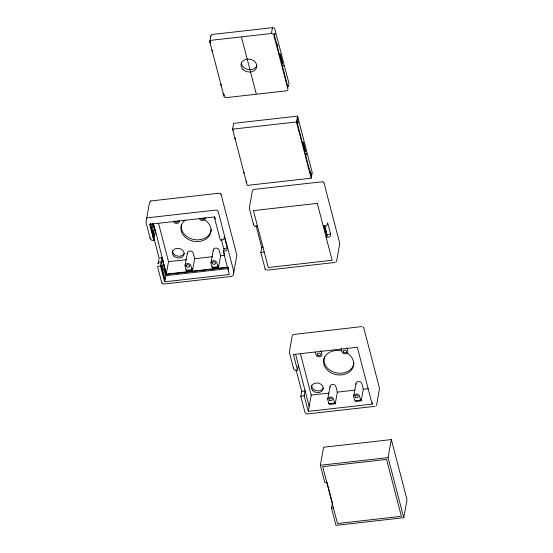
<?xml version="1.0" encoding="UTF-8"?>
<svg xmlns="http://www.w3.org/2000/svg" width="553" height="553" viewBox="0 0 553 553"><rect width="100%" height="100%" fill="white"/><g stroke="black" fill="none" stroke-linecap="round" stroke-linejoin="round"><path stroke-width="0.83" d="M152.863 237.133A0.995 0.553 -14.6 0 0 153.52 237.23L153.727 236.062L150.485 223.619M150.762 200.967L149.476 202.543L145.971 222.168L150.257 238.702L151.937 240.41L153.789 240.23L155.331 231.742L153.167 223.689M159.008 259.046L158.103 264.03A1.991 1.604 10.3 0 1 159.623 262.205L161.172 262.032L165.748 275.65L227.864 268.627M221.49 239.629L223.682 249.023A0.995 0.553 -14.6 0 1 224.546 249.493A0.995 0.553 -14.6 0 1 223.474 250.184L223.26 251.352L229.295 274.502L164.628 281.809L160.474 265.869L162.015 257.38L166.266 274.122L165.05 279.486A0.995 0.553 -14.6 0 0 164.552 279.618M164.628 281.809L164.842 280.648L161.165 266.546L161.379 265.385L165.05 279.486M227.601 267.189L166.266 274.122L168.527 261.68L158.566 223.474M209.843 41.579L210.9 35.765M210.147 43.127L210.354 41.966A0.995 0.553 -14.6 0 1 209.49 41.565A0.995 0.553 -14.6 0 1 210.313 40.846M185.048 265.696L187.329 253.136M192.555 270.355L192.133 268.751L191.967 269.677L186.154 270.334L186.326 269.408L186.741 271.011L192.555 270.355L194.663 258.721L193.204 253.115A2.986 2.406 10.3 0 0 189.672 251.041A2.986 2.406 10.3 0 0 187.398 253.772M223.972 96.084L209.877 42.083A1.991 1.604 10.3 0 1 211.391 40.265L271.412 33.477A1.991 1.604 10.3 0 1 273.77 34.86L287.892 89.019A1.991 1.604 10.3 0 1 286.371 90.844L226.046 97.639A1.991 1.604 10.3 0 1 224.089 96.492L224.269 94.425M232.585 129.167L233.643 123.354L297.535 116.13L312.196 172.377L311.145 178.19L247.253 185.407L232.585 129.167L296.477 121.95L297.535 116.13M210.99 262.765L213.278 250.205M217.91 266.746L216.866 262.744A2.986 2.406 10.3 0 0 213.334 260.67A2.986 2.406 10.3 0 0 211.052 263.401L212.103 267.403L217.91 266.746L218.076 265.82L218.497 267.417L212.684 268.074L212.269 266.477M218.497 267.417L220.612 255.79L219.147 250.184A2.986 2.406 10.3 0 0 215.615 248.11A2.986 2.406 10.3 0 0 213.34 250.841M153.789 240.23L149.628 224.29L214.294 216.983L220.336 240.133L221.884 239.961A1.991 1.106 -14.6 0 0 224.034 238.578L224.345 236.829L227.276 248.048L226.958 249.79A1.991 1.106 -14.6 0 1 224.808 251.173L223.26 251.352M271.412 33.477L272.47 27.664L212.449 34.445A1.991 1.604 10.3 0 0 210.935 36.27M274.247 34.742L274.461 33.581A0.995 0.553 -14.6 0 1 275.325 34.051A0.995 0.553 -14.6 0 1 274.247 34.742L279.576 55.169A0.995 0.553 -14.6 0 0 280.627 54.553A0.995 0.553 -14.6 0 0 280.032 54M282.217 64.051L282.528 62.344L280.44 54.332L280.129 56.04L282.217 64.051A1.465 0.816 -14.6 0 1 281.857 64.065M282.5 66.388L282.714 65.226A0.995 0.553 -14.6 0 1 283.578 65.696A0.995 0.553 -14.6 0 1 282.5 66.388L287.83 86.814A0.995 0.553 -14.6 0 0 288.88 86.199A0.995 0.553 -14.6 0 0 288.286 85.646M256.046 225.5L261.846 247.744L260.836 252.597L264.182 251.871M296.809 123.229L297.867 117.416M297.231 122.87L297.445 121.708A0.995 0.553 -14.6 0 1 298.302 122.178A0.995 0.553 -14.6 0 1 297.231 122.87L302.56 143.296A0.995 0.553 -14.6 0 0 303.569 142.764A0.995 0.553 -14.6 0 0 303.238 142.156M302.56 143.296L302.768 142.135M303.106 144.167L303.417 142.46L305.512 150.471L305.201 152.179L303.106 144.167A1.465 0.816 -14.6 0 1 302.747 144.181M305.484 154.515L305.691 153.354A0.995 0.553 -14.6 0 1 306.556 153.824A0.995 0.553 -14.6 0 1 305.484 154.515L310.807 174.942A0.995 0.553 -14.6 0 0 311.768 174.485A0.995 0.553 -14.6 0 0 311.678 173.87M310.807 174.942L311.021 173.78L310.385 171.326M361.683 326.602L293.118 334.53L292.164 335.954L289.337 352.337L293.581 368.623L294.383 369.929L295.254 370.33L297.5 370.109L298.406 365.104M324.763 225.818L326.429 232.232L326.118 233.94L324.03 225.928A1.465 0.816 -14.6 0 1 323.671 225.942M324.424 225.721L326.719 234.527L326.194 237.437L328.129 237.216A1.991 1.106 -14.6 0 0 330.279 235.834L330.597 234.092L327.666 222.873L327.355 224.622A1.991 1.106 -14.6 0 1 325.205 226.004L323.27 226.218M372.445 402.515L372.148 404.146L308.256 411.37L304.185 395.748L305.09 390.743L301.772 391.4L300.839 396.473L305.042 412.593L306.666 413.997L374.927 406.344M308.256 411.37L311.215 395.084L300.403 353.63M327.735 399.107L330.023 386.547M335.242 403.759L334.821 402.162L334.655 403.089L328.848 403.745L329.014 402.819L329.436 404.416L335.242 403.759L337.358 392.132L335.892 386.526A2.986 2.406 10.3 0 0 332.36 384.446A2.986 2.406 10.3 0 0 330.086 387.183M326.747 482.271L324.811 482.486L320.318 465.267L323.595 447.239L391.358 439.58L407.029 499.663L403.752 517.691L335.989 525.35L331.496 508.124L332.401 503.126L330.735 496.718M353.685 396.176L355.966 383.616M360.597 400.158L359.554 396.148A2.986 2.406 10.3 0 0 356.021 394.075A2.986 2.406 10.3 0 0 353.747 396.805L354.791 400.814L360.597 400.158L360.77 399.225L361.185 400.828L355.379 401.485M361.185 400.828L363.3 389.201L361.835 383.588A2.986 2.406 10.3 0 0 358.303 381.515A2.986 2.406 10.3 0 0 356.028 384.245M403.752 517.691L388.082 457.608L391.358 439.58M150.658 201.002L218.995 193.191L220.205 193.446L221.117 194.601L236.864 255.113L233.304 274.979L231.603 276.424L163.342 284.076L161.718 282.673L157.515 266.553L160.474 265.869M376.054 405.84L376.683 404.651L379.517 388.268L363.805 328.012L362.892 326.858M335.934 262.06L336.68 260.781L339.763 243.479L324.017 182.974L322.883 181.702L253.322 189.485L252.375 190.916L249.292 208.211L253.723 225.133L254.954 226.384L257.498 226.232M263.152 247.087L261.846 247.744M166.266 274.122L155.718 231.7L155.331 231.742L152.905 223.53M326.719 234.527L330.597 234.092M223.785 248.442L227.276 248.048M162.402 257.339L159.084 258.14L154.004 238.433M168.527 261.68L186.313 259.668M194.663 258.721L212.283 256.73M220.612 255.79L224.829 255.313M228.541 267.41L165.962 274.488L162.015 257.38M267.161 270.127L334.924 262.468M304.185 395.748L301.44 396.114L300.943 396.625M311.215 395.084L329.007 393.072M337.358 392.132L354.971 390.142M363.3 389.201L368.36 388.628M320.318 465.267L388.082 457.608M331.496 508.124L333.431 507.91M266.18 269.988L265.253 269.18M260.836 252.597L265.205 269.097M323.733 182.386L323.934 182.739M363.521 327.424L363.722 327.777M265.129 268.952L265.329 269.304M220.834 194.013L221.034 194.366M161.808 282.908L162.008 283.26M153.34 223.668L155.718 231.7M372.148 404.146L357.314 347.263L293.422 354.487L297.5 370.109M277.219 44.164L277.862 46.611M297.445 121.708L297.867 123.34M305.691 153.354L306.12 154.985M296.477 121.95L311.145 178.19M346.959 347.865L347.809 351.127A2.986 2.406 10.3 0 1 345.535 353.858A2.986 2.406 10.3 0 1 342.003 351.784L341.125 348.418M241.55 37.431L256.212 93.671M320.989 350.692L321.867 354.058A2.986 2.406 10.3 0 1 319.593 356.789A2.986 2.406 10.3 0 1 316.06 354.715L315.355 352.026M334.655 403.089L333.611 399.086A2.986 2.406 10.3 0 0 330.079 397.006A2.986 2.406 10.3 0 0 327.805 399.743L328.848 403.745M295.62 354.418L309.168 406.365M326.975 482.292L330.314 495.115M296.194 370.178L301.751 391.476M214.723 216.645L215.373 219.126M224.117 252.666L224.767 255.147M228.002 267.555L228.645 270.03M191.967 269.677L190.923 265.675A2.986 2.406 10.3 0 0 187.391 263.601A2.986 2.406 10.3 0 0 185.11 266.332L186.154 270.334M150.057 223.958L153.52 237.23M293.581 368.623L293.422 367.78M253.578 224.746L253.419 223.903M150.257 238.702L150.098 237.859M151.937 223.937L154.487 236.394M204.119 219.513A15.138 12.187 10.3 0 1 208.052 237.355A15.138 12.187 10.3 0 1 186.223 238.032A15.138 12.187 10.3 0 1 185.144 220.094M211.281 229.495A15.138 12.187 10.3 0 1 194.31 239.58A15.138 12.187 10.3 0 1 181.467 224.428M179.179 220.647A2.986 2.406 10.3 0 1 176.905 223.384A2.986 2.406 10.3 0 1 173.372 221.304M177.824 220.806A1.597 1.286 10.3 0 1 176.407 222.271A1.597 1.286 10.3 0 1 174.693 220.813M184.197 253.336A5.972 4.811 10.3 0 1 177.395 256.074A5.972 4.811 10.3 0 1 172.654 250.703M205.122 217.716A2.986 2.406 10.3 0 1 202.847 220.447A2.986 2.406 10.3 0 1 199.315 218.373M203.767 217.868A1.597 1.286 10.3 0 1 202.55 219.327A1.597 1.286 10.3 0 1 200.67 218.221M152.835 236.449A0.995 0.553 -14.6 0 1 153.727 236.062M164.842 280.648A0.995 0.553 -14.6 0 1 164.594 280.654M233.691 272.539A1.991 1.604 10.3 0 0 233.815 271.551L218.145 211.467A1.991 1.604 10.3 0 0 215.794 210.085L148.024 217.744A1.991 1.604 10.3 0 0 146.51 219.562M233.352 272.94A1.991 1.604 10.3 0 1 233.131 273.099M326.616 235.115A0.995 0.553 -14.6 0 1 327.48 235.585A0.995 0.553 -14.6 0 1 326.408 236.276M346.807 352.918A15.138 12.187 10.3 0 1 347.215 373.323A15.138 12.187 10.3 0 1 323.934 364.372A15.138 12.187 10.3 0 1 341.346 350.816M353.968 362.906A15.138 12.187 10.3 0 1 336.272 372.846A15.138 12.187 10.3 0 1 324.493 356.685M323.222 387.985A5.972 4.811 10.3 0 1 316.42 390.722A5.972 4.811 10.3 0 1 311.678 385.351M221.594 85.065A0.995 0.553 -14.6 0 1 220.917 84.284M223.689 94.045A0.995 0.553 -14.6 0 1 223.136 93.409M281.484 62.71A1.465 0.816 -14.6 0 1 282.528 62.344M256.848 65.676A7.97 6.415 10.3 0 1 247.882 69.484A7.97 6.415 10.3 0 1 241.391 62.413M288.486 84.595A1.991 1.604 10.3 0 0 288.991 83.462L274.82 29.046A1.991 1.604 10.3 0 0 272.47 27.664M212.698 50.938A0.995 0.553 -14.6 0 1 212.02 50.157M325.385 232.592A1.465 0.816 -14.6 0 1 326.429 232.232M235.212 139.038A0.995 0.553 -14.6 0 1 235.391 138.029M244.108 173.165A0.995 0.553 -14.6 0 1 244.073 172.273M246.921 182.165A0.995 0.553 -14.6 0 1 246.092 181.909A0.995 0.553 -14.6 0 1 246.417 181.246M233.09 130.1A0.995 0.553 -14.6 0 1 232.467 129.692A0.995 0.553 -14.6 0 1 233.055 129.056M304.461 150.831A1.465 0.816 -14.6 0 1 305.512 150.471M317.311 203.386L253.419 210.61L268.253 267.493L332.146 260.269L317.311 203.386M386.568 459.425L322.675 466.649L337.503 523.532L401.395 516.308L386.568 459.425M212.787 263.864A1.597 1.286 10.3 0 0 215.47 263.56A1.597 1.286 10.3 0 0 213.624 261.79A1.597 1.286 10.3 0 0 212.787 263.864M186.845 266.795A1.597 1.286 10.3 0 0 189.527 266.491A1.597 1.286 10.3 0 0 187.681 264.721A1.597 1.286 10.3 0 0 186.845 266.795M173.78 256.046A5.972 4.811 10.3 0 0 183.879 255.078A5.972 4.811 10.3 0 0 177.126 248.338A5.972 4.811 10.3 0 0 173.78 256.046M355.475 397.275A1.597 1.286 10.3 0 0 358.157 396.971A1.597 1.286 10.3 0 0 356.312 395.201A1.597 1.286 10.3 0 0 355.475 397.275M329.533 400.206A1.597 1.286 10.3 0 0 332.215 399.902A1.597 1.286 10.3 0 0 330.369 398.132A1.597 1.286 10.3 0 0 329.533 400.206M317.788 355.178A1.597 1.286 10.3 0 0 320.47 354.874A1.597 1.286 10.3 0 0 318.632 353.104A1.597 1.286 10.3 0 0 317.788 355.178M312.804 390.695A5.972 4.811 10.3 0 0 322.911 389.727A5.972 4.811 10.3 0 0 316.157 382.98A5.972 4.811 10.3 0 0 312.804 390.695M343.731 352.247A1.597 1.286 10.3 0 0 346.413 351.943A1.597 1.286 10.3 0 0 344.574 350.173A1.597 1.286 10.3 0 0 343.731 352.247M243.009 69.512A7.97 6.415 10.3 0 0 256.426 67.998A7.97 6.415 10.3 0 0 247.212 59.143A7.97 6.415 10.3 0 0 243.009 69.512"/></g></svg>
